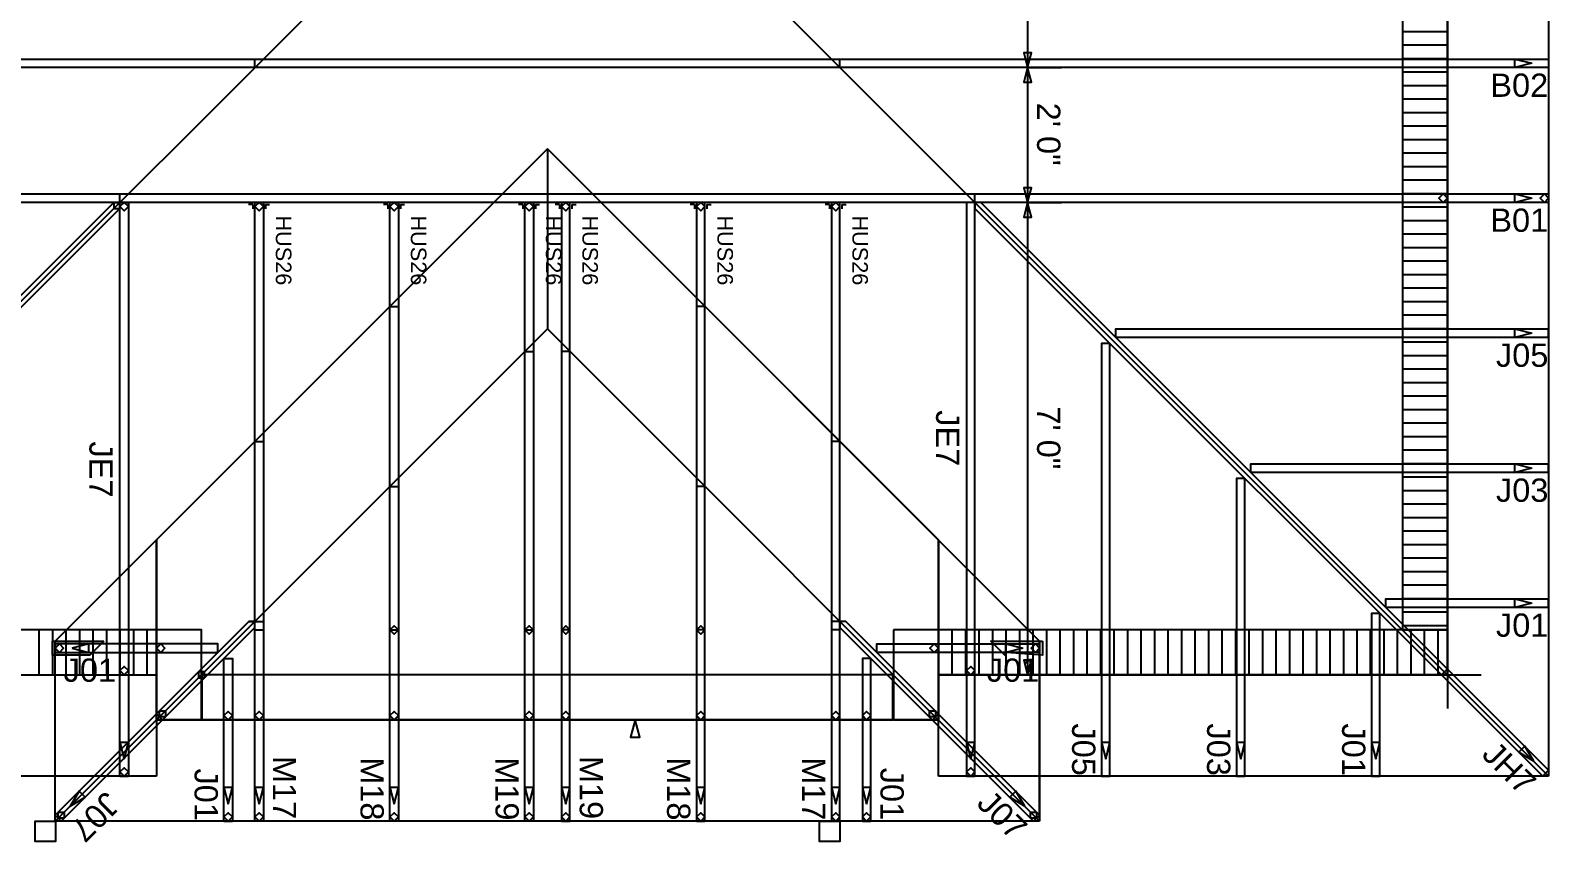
# Model space of a CAD drawing. Header units: inches. Extents: x -25328 to 8149, y -5530 to 4336.
# Drawn here: x 1674.1 to 1944.1, y 2135.3 to 2279.7 of the extents above; entities that cross this region are included whole.
import ezdxf

# ---------------------------------------------------------------- set-up
doc = ezdxf.new("R2010")
doc.units = ezdxf.units.IN
doc.header["$LTSCALE"] = 16
doc.header["$MEASUREMENT"] = 0
doc.layers.get('0').update_dxf_attribs({"linetype": 'CONTINUOUS'})
for name, color, linetype in [('1st_Floor_Labels_Connector', 7, 'CONTINUOUS'), ('1st_Floor_Labels_Engineering_Mem', 7, 'CONTINUOUS'), ('1st_Floor_Objects_CAD_Objects', 7, 'CONTINUOUS'), ('1st_Floor_Objects_Connectors', 7, 'CONTINUOUS'), ('1st_Floor_Objects_Dimensions', 7, 'CONTINUOUS'), ('1st_Floor_Objects_Interference', 7, 'CONTINUOUS'), ('1st_Floor_Objects_Planes', 7, 'CONTINUOUS'), ('1st_Floor_Objects_Roof_Framing', 40, 'CONTINUOUS'), ('1st_Floor_Objects_Roof_Truss', 40, 'CONTINUOUS'), ('1st_Floor_Objects_Roof_Truss_Pro', 7, 'CONTINUOUS'), ('1st_Floor_Objects_Walls', 7, 'CONTINUOUS'), ('2nd_Floor_Objects_Model_Origin', 7, 'CONTINUOUS')]:
    doc.layers.add(name, color=color, linetype=linetype)
doc.styles.add('ARIAL', font='arial.ttf', dxfattribs={"height": 13.333333})

msp = doc.modelspace()

# ---------------------------------------------------------------- linework, layer by layer
at = {"color": 7}
msp.add_lwpolyline([(1926.05639354, 2165.0864461), (1926.05639354, 2165.0864461)], dxfattribs=at).dxf.unprotected_set("ltscale", 0)
msp.add_lwpolyline([(1926.05639354, 2165.0864461), (1926.05639354, 2165.0864461)], dxfattribs=at).dxf.unprotected_set("ltscale", 0)
msp.add_lwpolyline([(1926.05639354, 2165.0864461), (1926.05639354, 2165.0864461)], dxfattribs=at).dxf.unprotected_set("ltscale", 0)
msp.add_lwpolyline([(1926.05639354, 2165.0864461), (1926.05639354, 2165.0864461)], dxfattribs=at).dxf.unprotected_set("ltscale", 0)
msp.add_lwpolyline([(1926.05639354, 2165.0864461), (1926.05639354, 2165.0864461)], dxfattribs=at).dxf.unprotected_set("ltscale", 0)
msp.add_lwpolyline([(1926.05639354, 2165.0864461), (1926.05639354, 2165.0864461)], dxfattribs=at).dxf.unprotected_set("ltscale", 0)
msp.add_lwpolyline([(1926.05639354, 2165.0864461), (1926.05639354, 2165.0864461)], dxfattribs=at).dxf.unprotected_set("ltscale", 0)
msp.add_lwpolyline([(1926.05639354, 2165.0864461), (1926.05639354, 2165.0864461)], dxfattribs=at).dxf.unprotected_set("ltscale", 0)
msp.add_lwpolyline([(1926.05639354, 2165.0864461), (1926.05639354, 2165.0864461)], dxfattribs=at).dxf.unprotected_set("ltscale", 0)
msp.add_lwpolyline([(1926.05639354, 2165.0864461), (1926.05639354, 2165.0864461)], dxfattribs=at).dxf.unprotected_set("ltscale", 0)
msp.add_lwpolyline([(1926.05639354, 2165.0864461), (1926.05639354, 2165.0864461)], dxfattribs=at).dxf.unprotected_set("ltscale", 0)
msp.add_lwpolyline([(1926.05639354, 2165.0864461), (1926.05639354, 2165.0864461)], dxfattribs=at).dxf.unprotected_set("ltscale", 0)
msp.add_lwpolyline([(1926.05639354, 2165.0864461), (1926.05639354, 2165.0864461)], dxfattribs=at).dxf.unprotected_set("ltscale", 0)
msp.add_lwpolyline([(1926.05639354, 2165.0864461), (1926.05639354, 2165.0864461)], dxfattribs=at).dxf.unprotected_set("ltscale", 0)
msp.add_lwpolyline([(1926.05639354, 2165.0864461), (1926.05639354, 2165.0864461)], dxfattribs=at).dxf.unprotected_set("ltscale", 0)
at = {"layer": '1st_Floor_Objects_CAD_Objects', "color": 7}
msp.add_lwpolyline([(1781.67612925, 2157.08618694), (1780.84790889, 2153.99522429), (1782.50434962, 2153.99522429), (1781.67612925, 2157.08618694)], close=True, dxfattribs=at).dxf.unprotected_set("ltscale", 0)
at = {"layer": '1st_Floor_Objects_Connectors', "color": 7}
for p, q in [((1713.69685069, 2248.72640925), (1712.94685069, 2248.72640925)), ((1713.69685069, 2248.72640925), (1713.69685069, 2247.97640925)), ((1715.91686717, 2248.72640925), (1715.91686717, 2247.97640925)), ((1715.91686717, 2248.72640925), (1716.66686717, 2248.72640925)), ((1737.69687358, 2248.72640925), (1736.94687358, 2248.72640925)), ((1737.69687358, 2248.72640925), (1737.69687358, 2247.97640353)), ((1739.91687861, 2248.72640925), (1739.91687861, 2247.97640353)), ((1739.91687861, 2248.72640925), (1740.66689006, 2248.72640925)), ((1761.69686213, 2248.72641497), (1760.94686213, 2248.72641497)), ((1761.69686213, 2248.72641497), (1761.69686213, 2247.97641497)), ((1763.91685572, 2248.72641497), (1763.91685572, 2247.97641497)), ((1763.91685572, 2248.72641497), (1764.66685572, 2248.72641497)), ((1768.19636241, 2248.72641497), (1767.44636241, 2248.72641497)), ((1768.19636241, 2248.72641497), (1768.19636241, 2247.97641497)), ((1770.416356, 2248.72641497), (1770.416356, 2247.97641497)), ((1770.416356, 2248.72641497), (1771.166356, 2248.72641497)), ((1792.19637385, 2248.72641497), (1791.44637385, 2248.72641497)), ((1792.19637385, 2248.72641497), (1792.19637385, 2247.97641497)), ((1794.41636744, 2248.72641497), (1794.41636744, 2247.97641497)), ((1794.41636744, 2248.72641497), (1795.16636744, 2248.72641497)), ((1816.19637385, 2248.72642069), (1815.44637385, 2248.72642069)), ((1816.19637385, 2248.72642069), (1816.19637385, 2247.97642069)), ((1818.41636744, 2248.72642069), (1818.41636744, 2247.97642069)), ((1818.41636744, 2248.72642069), (1819.16636744, 2248.72642069))]:
    msp.add_line(p, q, dxfattribs=at)
at = {"layer": '1st_Floor_Objects_Dimensions', "color": 7}
for p, q in [((1851.43749324, 2297.08643466), (1851.43749324, 2273.08643466)), ((1851.43749324, 2273.08643466), (1845.43753901, 2273.08643466)), ((1851.43749324, 2273.08643466), (1845.43753901, 2273.08643466)), ((1851.43749324, 2273.08643466), (1857.43749324, 2273.08643466)), ((1851.43749324, 2273.08643466), (1851.43749324, 2249.08642321)), ((1851.43749324, 2273.08643466), (1857.43749324, 2273.08643466)), ((1851.43749324, 2249.08642321), (1845.43752757, 2249.08642321)), ((1851.43749324, 2249.08642321), (1845.43752757, 2249.08642321)), ((1851.43749324, 2249.08642321), (1857.43749324, 2249.08642321)), ((1851.43749324, 2249.08642321), (1851.43749324, 2165.0864368)), ((1851.43749324, 2249.08642321), (1857.43749324, 2249.08642321)), ((1851.43749324, 2165.0864368), (1848.05639354, 2165.08643676)), ((1851.43749324, 2165.0864368), (1857.43749324, 2165.08643635))]:
    msp.add_line(p, q, dxfattribs=at)
for points in [[(1851.43749324, 2273.08643466), (1852.13198939, 2275.67833834), (1850.74299708, 2275.67833834), (1851.43749324, 2273.08643466)], [(1851.43749324, 2273.08643466), (1850.74299708, 2270.49453097), (1852.13198939, 2270.49453097), (1851.43749324, 2273.08643466)], [(1851.43749324, 2249.08642321), (1852.13198939, 2251.6783269), (1850.74299708, 2251.6783269), (1851.43749324, 2249.08642321)], [(1851.43749324, 2249.08642321), (1850.74299708, 2246.49451953), (1852.13198939, 2246.49451953), (1851.43749324, 2249.08642321)], [(1851.43749324, 2165.0864368), (1852.13198939, 2167.67833799), (1850.74299708, 2167.67833781), (1851.43749324, 2165.0864368)]]:
    msp.add_lwpolyline(points, close=True, dxfattribs=at).dxf.unprotected_set("ltscale", 0)
at = {"layer": '1st_Floor_Objects_Interference', "color": 7}
for points in [[(1687.22829142, 2171.08617645), (1684.72823802, 2168.5861774), (1678.05541697, 2168.5861774), (1678.05541697, 2171.08617716)], [(1854.05785838, 2171.08618539), (1854.05785838, 2168.58618563), (1847.73188487, 2169.08618765), (1847.38499728, 2168.58618849), (1844.88500682, 2171.08618825)]]:
    msp.add_lwpolyline(points, close=True, dxfattribs=at).dxf.unprotected_set("ltscale", 0)
at = {"layer": '1st_Floor_Objects_Planes', "color": 70}
for p, q in [((1944.05634776, 2603.0864461), (1944.05639497, 2147.08646613)), ((1944.05634776, 2603.0864461), (1944.05639211, 2147.08647757)), ((1766.05656901, 2325.08629351), (1588.05690471, 2147.08622437)), ((1588.05701915, 2147.08640748), (1766.05654612, 2325.08623629)), ((1766.05654612, 2325.08623629), (1944.05641642, 2147.0864461)), ((1944.05639211, 2147.08647757), (1766.05658046, 2325.08625918)), ((1678.55538646, 2171.0863828), (1766.05663768, 2258.58768588)), ((1766.05663768, 2258.58767443), (1696.55538646, 2189.08642178)), ((1766.05663768, 2258.58766871), (1766.05662623, 2226.58743601)), ((1766.05663768, 2258.58768588), (1766.05663768, 2226.58743601)), ((1835.55787173, 2189.08648329), (1766.05663768, 2258.58767443)), ((1853.55786029, 2171.08649831), (1766.05663768, 2258.58766871)), ((1678.55538646, 2139.08617621), (1766.05661479, 2226.58744746)), ((1766.05663768, 2226.58743601), (1678.55538646, 2139.08615904)), ((1766.05661479, 2226.58744746), (1853.55789462, 2139.08619338)), ((1766.05662623, 2226.58743601), (1853.55784312, 2139.08623915)), ((1696.55538646, 2189.08642178), (1696.55538646, 2147.08641892)), ((1835.55785456, 2147.08643466), (1835.55787173, 2189.08648329)), ((1678.55538646, 2139.08615904), (1678.55538646, 2171.0863828)), ((1678.55540934, 2139.08619052), (1678.55540934, 2171.08633845)), ((1853.55784312, 2139.08623915), (1853.55786029, 2171.08649831)), ((1853.55786601, 2171.08648615), (1853.55785456, 2139.08623629)), ((1696.55538646, 2147.08641892), (1588.05701915, 2147.08640748)), ((1944.05641642, 2147.0864461), (1835.55785456, 2147.08643466)), ((1944.05641356, 2147.08644753), (1835.55786029, 2147.08643609)), ((1853.55789462, 2139.08619338), (1678.55538646, 2139.08617621)), ((1853.55789462, 2139.08619624), (1678.55540934, 2139.08617907))]:
    msp.add_line(p, q, dxfattribs=at)
at = {"layer": '1st_Floor_Objects_Planes', "color": 7}
for p, q in [((1926.05634848, 2585.0864461), (1926.05639354, 2165.08646899)), ((1696.55540934, 2157.08619481), (1696.55540934, 2189.08632308)), ((1835.55787173, 2189.08648043), (1835.55786029, 2157.08623129)), ((1926.05641642, 2165.0864461), (1835.55786601, 2165.08643639)), ((1835.5578889, 2157.08619266), (1696.55538646, 2157.08617836))]:
    msp.add_line(p, q, dxfattribs=at)
at = {"layer": '1st_Floor_Objects_Roof_Framing', "color": 40}
for points in [[(1941.05638209, 2273.8364461), (1938.05638281, 2273.0864461), (1938.05638209, 2274.5864461)], [(1690.05683604, 2249.08640605), (1688.99617472, 2249.0863946), (1688.99615184, 2248.02572184), (1690.05681315, 2248.02573329)], [(1690.80685893, 2249.08640605), (1690.05685893, 2248.33640605), (1690.80685893, 2247.58640605), (1691.55685893, 2248.33640605)], [(1714.80685893, 2249.08641177), (1714.05685893, 2248.33641177), (1714.80685893, 2247.58641177), (1715.55685893, 2248.33641177)], [(1738.80687037, 2249.08641177), (1738.05685893, 2248.33640605), (1738.80687037, 2247.58640032), (1739.55688182, 2248.33640605)], [(1762.80685893, 2249.08641749), (1762.05685893, 2248.33641749), (1762.80685893, 2247.58641749), (1763.55685893, 2248.33641749)], [(1769.3063592, 2249.08641749), (1768.5563592, 2248.33641749), (1769.3063592, 2247.58641749), (1770.0563592, 2248.33641749)], [(1793.30637065, 2249.08641749), (1792.55637065, 2248.33641749), (1793.30637065, 2247.58641749), (1794.05637065, 2248.33641749)], [(1817.30637065, 2249.08642321), (1816.55637065, 2248.33642321), (1817.30637065, 2247.58642321), (1818.05637065, 2248.33642321)], [(1926.05638444, 2249.83643466), (1925.30638147, 2250.58643466), (1924.55637869, 2249.83643466), (1925.30638164, 2249.08643466)], [(1941.05638495, 2249.83643466), (1938.05638567, 2249.08643466), (1938.05638567, 2250.58643466)], [(1944.05638495, 2249.83643466), (1943.30638209, 2250.58643466), (1942.55637923, 2249.83643466), (1943.30638209, 2249.08643466)], [(1941.05638781, 2225.8364461), (1938.05638781, 2225.0864461), (1938.05638781, 2226.5864461)], [(1941.05638924, 2201.83644896), (1938.05638996, 2201.08644896), (1938.05638924, 2202.58644896)], [(1941.05639211, 2177.83644753), (1938.05639211, 2177.08644753), (1938.05639211, 2178.58644753)], [(1738.05685893, 2173.08642631), (1738.80687037, 2173.83643203), (1739.55688182, 2173.08642631), (1738.80687037, 2172.33642059)], [(1762.05685893, 2173.08642846), (1762.80685893, 2173.83642846), (1763.55685893, 2173.08642846), (1762.80685893, 2172.33642846)], [(1768.55639354, 2173.08642917), (1769.30639354, 2173.83642989), (1770.05639354, 2173.08642989), (1769.30639354, 2172.33642989)], [(1792.55640498, 2173.08643132), (1793.30640498, 2173.83643203), (1794.05640498, 2173.08643203), (1793.30640498, 2172.33643203)], [(1678.55540934, 2169.83617764), (1679.30540934, 2170.58617764), (1680.05540934, 2169.83617764), (1679.30540934, 2169.08617764)], [(1681.55540934, 2169.83617764), (1684.55540934, 2169.08617764), (1684.55540934, 2170.58617764)], [(1696.55540934, 2169.83617764), (1697.30540934, 2170.58617764), (1698.05540934, 2169.83617764), (1697.30540934, 2169.08617764)], [(1835.55786601, 2169.83619266), (1834.80786601, 2170.58619266), (1834.05786601, 2169.83619302), (1834.80786601, 2169.08619266)], [(1850.55786029, 2169.8361873), (1847.55786029, 2169.08618837), (1847.55786029, 2170.58618837)], [(1853.55786029, 2169.83618622), (1852.80786029, 2170.58618658), (1852.05786029, 2169.83618694), (1852.80786029, 2169.08618658)], [(1690.80685893, 2165.08642078), (1690.05685893, 2165.8364208), (1690.80685893, 2166.5864208), (1691.55685893, 2165.8364208)], [(1704.05627909, 2165.64780165), (1704.05627909, 2164.58714038), (1705.1169633, 2164.58714042), (1705.11694041, 2165.64780169)], [(1841.30639354, 2165.08643692), (1840.55639354, 2165.83643676), (1841.30639354, 2166.58643689), (1842.05639354, 2165.83643707)], [(1697.08570567, 2157.61660128), (1697.08572856, 2158.67724043), (1698.14636699, 2158.67723971), (1698.14636699, 2157.61657911)], [(1709.30540934, 2157.08617979), (1708.55540934, 2157.83617979), (1709.30540934, 2158.58617979), (1710.05540934, 2157.83617979)], [(1714.80685893, 2157.08617979), (1714.05685893, 2157.83617979), (1714.80685893, 2158.58617979), (1715.55685893, 2157.83617979)], [(1738.80687037, 2157.08618265), (1738.05685893, 2157.83618837), (1738.80687037, 2158.58619409), (1739.55688182, 2157.83618837)], [(1762.80685893, 2157.08618479), (1762.05685893, 2157.83618479), (1762.80685893, 2158.58618479), (1763.55685893, 2157.83618479)], [(1769.30639354, 2157.08618622), (1768.55639354, 2157.83618551), (1769.30639354, 2158.58618622), (1770.05639354, 2157.83618622)], [(1793.30640498, 2157.08618837), (1792.55640498, 2157.83618765), (1793.30640498, 2158.58618837), (1794.05640498, 2157.83618837)], [(1817.30640498, 2157.08619052), (1816.55640498, 2157.8361898), (1817.30640498, 2158.58619052), (1818.05640498, 2157.83619052)], [(1822.80785456, 2157.08619123), (1822.05785456, 2157.83619123), (1822.80785456, 2158.58619123), (1823.55785456, 2157.83619123)], [(1835.02752391, 2157.61656051), (1833.96686259, 2157.61656409), (1833.96685687, 2158.67722469), (1835.02752391, 2158.6772254)], [(1690.80685893, 2150.08642321), (1691.55685893, 2153.08642321), (1690.05685893, 2153.08642321)], [(1841.30639926, 2150.08643752), (1842.05639354, 2153.08643752), (1840.55639354, 2153.08643752)], [(1865.30639354, 2150.08644038), (1866.05639354, 2153.08644038), (1864.55639354, 2153.08644038)], [(1889.3063964, 2150.08644181), (1890.05639354, 2153.08644181), (1888.55639354, 2153.08644181)], [(1913.3063964, 2150.08644467), (1914.05639497, 2153.08644467), (1912.55639497, 2153.08644467)], [(1941.4047474, 2149.73811513), (1939.81375829, 2152.38976555), (1938.7530984, 2151.32910424)], [(1690.80685893, 2147.08642321), (1690.05685893, 2147.83642321), (1690.80685893, 2148.58642321), (1691.55685893, 2147.83642321)], [(1841.30639926, 2147.08643752), (1840.55639926, 2147.83643752), (1841.30639926, 2148.58643752), (1842.05639926, 2147.83643752)], [(1681.2070283, 2141.73790961), (1683.85867015, 2143.32889586), (1682.79800883, 2144.38955718)], [(1709.30540934, 2142.08618193), (1710.05540934, 2145.08618193), (1708.55540934, 2145.08618193)], [(1714.80685893, 2142.08617907), (1715.55685893, 2145.08617907), (1714.05685893, 2145.08617907)], [(1738.80687037, 2142.08618479), (1739.55687037, 2145.08618479), (1738.05687037, 2145.08618479)], [(1762.80685893, 2142.08618193), (1763.55685893, 2145.08618193), (1762.05685893, 2145.08618193)], [(1769.30640498, 2142.08618479), (1770.05640498, 2145.08618622), (1768.55640498, 2145.08618479)], [(1793.30641642, 2142.08618479), (1794.05641642, 2145.08618622), (1792.55641642, 2145.08618479)], [(1817.30641642, 2142.08618765), (1818.05641642, 2145.08618909), (1816.55641642, 2145.08618765)], [(1822.80785456, 2142.08619052), (1823.55785456, 2145.08619052), (1822.05785456, 2145.08619052)], [(1850.90618983, 2141.73791247), (1849.31519786, 2144.38956004), (1848.25453654, 2143.32889872)], [(1679.08570567, 2139.61660128), (1679.08570567, 2140.67725402), (1680.1463441, 2140.67725115), (1680.14636699, 2139.6165927)], [(1709.30540934, 2139.08618193), (1708.55540934, 2139.83618193), (1709.30540934, 2140.58618193), (1710.05540934, 2139.83618193)], [(1714.80685893, 2139.08617907), (1714.05685893, 2139.83617907), (1714.80685893, 2140.58617907), (1715.55685893, 2139.83617907)], [(1738.80687037, 2139.08618479), (1738.05685893, 2139.83619052), (1738.80687037, 2140.58619624), (1739.55688182, 2139.83619052)], [(1762.80685893, 2139.08618193), (1762.05685893, 2139.83618193), (1762.80685893, 2140.58618193), (1763.55685893, 2139.83618193)], [(1769.30640498, 2139.08618479), (1768.55640498, 2139.83618479), (1769.30640498, 2140.58618479), (1770.05640498, 2139.83618479)], [(1793.30641642, 2139.08618479), (1792.55641642, 2139.83618479), (1793.30641642, 2140.58618479), (1794.05641642, 2139.83618479)], [(1817.30641642, 2139.08618765), (1816.55641642, 2139.83618765), (1817.30641642, 2140.58618765), (1818.05641642, 2139.83618765)], [(1822.80785456, 2139.08619052), (1822.05785456, 2139.83619052), (1822.80785456, 2140.58619052), (1823.55785456, 2139.83619052)], [(1853.02750674, 2139.61658984), (1851.96684542, 2139.61659556), (1851.96684542, 2140.67725688), (1853.02750674, 2140.67725688)], [(1678.61789409, 2139.08617907), (1678.61789409, 2135.48617964), (1675.01790324, 2135.48617964), (1675.01790324, 2139.08617907)], [(1818.05639354, 2139.08619052), (1818.05639354, 2135.48619109), (1814.45639125, 2135.48619109), (1814.45639125, 2139.08619052)]]:
    msp.add_lwpolyline(points, close=True, dxfattribs=at).dxf.unprotected_set("ltscale", 0)
at = {"layer": '1st_Floor_Objects_Roof_Truss', "color": 40}
for p, q in [((1714.05683604, 2273.08642321), (1714.05683604, 2274.58641177)), ((1714.05683604, 2273.08642321), (1714.05683604, 2274.58641177)), ((1818.05643931, 2273.08643466), (1818.05643931, 2274.58642321)), ((1818.05643931, 2273.08643466), (1818.05643931, 2274.58642321)), ((1926.05638195, 2273.0864461), (1926.05638176, 2274.58643466)), ((1688.99619761, 2249.08641177), (1690.05685893, 2249.08640605)), ((1688.99619761, 2249.08641177), (1690.05685893, 2249.08640605)), ((1690.05685893, 2248.02574473), (1690.05685893, 2249.08640605)), ((1690.05685893, 2248.02574473), (1690.05685893, 2249.08640605)), ((1690.05685893, 2249.08640605), (1691.55685893, 2249.08640605)), ((1690.05685893, 2249.08640605), (1691.55685893, 2249.08640605)), ((1690.05688182, 2249.08640605), (1690.05688182, 2250.58640605)), ((1690.05688182, 2249.08640605), (1690.05688182, 2250.58640605)), ((1762.05685893, 2249.08641749), (1763.55685893, 2249.08641749)), ((1770.0563592, 2249.08641749), (1768.5563592, 2249.08641749)), ((1842.05637637, 2249.08642321), (1840.55637637, 2249.08642321)), ((1842.05637637, 2249.08642321), (1840.55637637, 2249.08642321)), ((1843.11703769, 2249.08642893), (1842.05637637, 2249.08642321)), ((1843.11703769, 2249.08642893), (1842.05637637, 2249.08642321)), ((1842.05637637, 2248.02577334), (1842.05637637, 2249.08642321)), ((1842.05637637, 2248.02577334), (1842.05637637, 2249.08642321)), ((1842.05644503, 2249.08642321), (1842.05644503, 2250.58642321)), ((1842.05644503, 2249.08642321), (1842.05644503, 2250.58642321)), ((1926.05638452, 2249.08643466), (1926.05638436, 2250.58643466)), ((1738.05687037, 2230.58788424), (1739.55688182, 2230.58788424)), ((1738.05687037, 2230.58788424), (1739.55688182, 2230.58788424)), ((1794.05638209, 2230.58795291), (1792.55638209, 2230.58795291)), ((1794.05638209, 2230.58795291), (1792.55638209, 2230.58795291)), ((1762.05685893, 2222.58765154), (1763.55685893, 2222.58765154)), ((1762.05685893, 2222.58765154), (1763.55685893, 2222.58765154)), ((1770.05637065, 2222.58768015), (1768.55637065, 2222.58768015)), ((1770.05637065, 2222.58768015), (1768.55637065, 2222.58768015)), ((1714.05685893, 2206.58786994), (1715.55685893, 2206.58786994)), ((1714.05685893, 2206.58786994), (1715.55685893, 2206.58786994)), ((1818.05638209, 2206.58795291), (1816.55638209, 2206.58795291)), ((1818.05638209, 2206.58795291), (1816.55638209, 2206.58795291)), ((1738.05687037, 2198.58766299), (1739.55688182, 2198.58766299)), ((1738.05687037, 2198.58766299), (1739.55688182, 2198.58766299)), ((1794.05639354, 2198.58767157), (1792.55639354, 2198.58767157)), ((1794.05639354, 2198.58767157), (1792.55639354, 2198.58767157)), ((1712.99619761, 2174.58773165), (1714.05685893, 2174.58771735)), ((1712.99619761, 2174.58773165), (1714.05685893, 2174.58771735)), ((1714.05685893, 2173.52705317), (1714.05685893, 2174.58771735)), ((1714.05685893, 2173.52705317), (1714.05685893, 2174.58771735)), ((1714.05685893, 2174.58764511), (1715.55685893, 2174.58764511)), ((1714.05685893, 2174.58764511), (1715.55685893, 2174.58764511)), ((1714.05685893, 2173.08642274), (1715.55685893, 2173.08642274)), ((1714.05685893, 2173.08642274), (1715.55685893, 2173.08642274)), ((1714.05685893, 2173.08642274), (1715.55685893, 2173.08642274)), ((1714.05685893, 2173.08642274), (1715.55685893, 2173.08642274)), ((1738.05687037, 2173.08642631), (1739.55688182, 2173.08642631)), ((1738.05687037, 2173.08642631), (1739.55688182, 2173.08642631)), ((1738.05687037, 2173.08642631), (1739.55688182, 2173.08642631)), ((1738.05687037, 2173.08642631), (1739.55688182, 2173.08642631)), ((1762.05685893, 2173.08642846), (1763.55685893, 2173.08642846)), ((1762.05685893, 2173.08642846), (1763.55685893, 2173.08642846)), ((1762.05685893, 2173.08642846), (1763.55685893, 2173.08642846)), ((1770.05639354, 2173.08642989), (1768.55639354, 2173.08642917)), ((1770.05639354, 2173.08642989), (1768.55639354, 2173.08642917)), ((1770.05639354, 2173.08642989), (1768.55639354, 2173.08642917)), ((1794.05640498, 2173.08643203), (1792.55640498, 2173.08643132)), ((1794.05640498, 2173.08643203), (1792.55640498, 2173.08643132)), ((1794.05640498, 2173.08643203), (1792.55640498, 2173.08643132)), ((1794.05640498, 2173.08643203), (1792.55640498, 2173.08643132)), ((1818.05640498, 2174.587668), (1816.55640498, 2174.58766728)), ((1818.05640498, 2174.587668), (1816.55640498, 2174.58766728)), ((1818.05640498, 2173.08643489), (1816.55640498, 2173.08643418)), ((1818.05640498, 2173.08643489), (1816.55640498, 2173.08643418)), ((1818.05640498, 2173.08643489), (1816.55640498, 2173.08643418)), ((1818.05640498, 2173.08643489), (1816.55640498, 2173.08643418)), ((1819.1170663, 2174.58768159), (1818.05639354, 2174.58766943)), ((1819.1170663, 2174.58768159), (1818.05639354, 2174.58766943)), ((1818.05640498, 2173.52701955), (1818.05639354, 2174.58766943)), ((1818.05640498, 2173.52701955), (1818.05639354, 2174.58766943)), ((1690.05685893, 2165.08642078), (1691.55685893, 2165.08642078)), ((1842.05639354, 2165.08643709), (1840.55639354, 2165.08643675)), ((1926.0563934, 2166.14711877), (1924.99573392, 2165.08645857)), ((1697.61607066, 2157.08628207), (1696.55540934, 2158.14694338)), ((1835.55786029, 2158.14689403), (1834.49720469, 2157.08623272)), ((1690.05685893, 2147.08642321), (1691.55685893, 2147.08642321)), ((1842.05639926, 2147.08643752), (1840.55639926, 2147.08643752)), ((1944.05639211, 2148.1471303), (1942.99573222, 2147.08647042)), ((1679.61607066, 2139.0863164), (1678.55543223, 2140.14696627)), ((1853.55784884, 2140.14691764), (1852.49719325, 2139.08625632))]:
    msp.add_line(p, q, dxfattribs=at)
for points in [[(1944.05638209, 2273.0864461), (1588.05683604, 2273.08640032), (1588.05683604, 2273.83640032), (1588.05683604, 2274.58640032), (1944.05638209, 2274.5864461), (1944.05638209, 2273.8364461)], [(1944.05638495, 2249.08643466), (1588.05683604, 2249.0863946), (1588.05683604, 2249.8363946), (1588.05683604, 2250.5863946), (1944.05638495, 2250.58643466), (1944.05638495, 2249.83643466)], [(1589.11770335, 2147.08641463), (1690.05685893, 2248.02575617), (1690.05685893, 2249.08640605), (1688.99619761, 2249.08641177), (1588.05701915, 2148.14707451), (1588.58736125, 2147.61672955)], [(1690.05685893, 2147.08642321), (1690.05685893, 2249.08640605), (1690.80685893, 2249.08640605), (1691.55685893, 2249.08640605), (1691.55685893, 2147.08642321), (1690.80685893, 2147.08642321)], [(1714.05685893, 2139.08617907), (1714.05685893, 2249.08641177), (1714.80685893, 2249.08641177), (1715.55685893, 2249.08641177), (1715.55685893, 2139.08617907), (1714.80685893, 2139.08617907)], [(1738.05687037, 2139.08618479), (1738.05687037, 2249.08641177), (1738.80687037, 2249.08641177), (1739.55687037, 2249.08641177), (1739.55687037, 2139.08618479), (1738.80687037, 2139.08618479)], [(1762.05685893, 2139.08618193), (1762.05685893, 2249.08641749), (1762.80685893, 2249.08641749), (1763.55685893, 2249.08641749), (1763.55685893, 2139.08618193), (1762.80685893, 2139.08618193)], [(1770.05640498, 2139.08618479), (1770.0563592, 2249.08641749), (1769.3063592, 2249.08641749), (1768.5563592, 2249.08641749), (1768.55640498, 2139.08618479), (1769.30640498, 2139.08618479)], [(1794.05641642, 2139.08618479), (1794.05637065, 2249.08641749), (1793.30637065, 2249.08641749), (1792.55637065, 2249.08641749), (1792.55641642, 2139.08618479), (1793.30641642, 2139.08618479)], [(1818.05641642, 2139.08618765), (1818.05637065, 2249.08642321), (1817.30637065, 2249.08642321), (1816.55637065, 2249.08642321), (1816.55641642, 2139.08618765), (1817.30641642, 2139.08618765)], [(1842.05639926, 2147.08643752), (1842.05637637, 2249.08642321), (1841.30637637, 2249.08642321), (1840.55637637, 2249.08642321), (1840.55639926, 2147.08643752), (1841.30639926, 2147.08643752)], [(1944.0563964, 2148.14712601), (1843.11703769, 2249.08642893), (1842.05637637, 2249.08642321), (1842.05637065, 2248.02577334), (1942.99573651, 2147.08646613), (1943.52606574, 2147.61679965)], [(1679.61602488, 2139.08627062), (1714.05685893, 2173.52705675), (1714.05685893, 2174.58771735), (1712.99619761, 2174.58773165), (1678.55538646, 2140.14693194), (1679.08572856, 2139.61659842)], [(1853.55784884, 2140.14692336), (1819.11705485, 2174.5876916), (1818.05639354, 2174.58768659), (1818.05639354, 2173.52703028), (1852.49718753, 2139.08626204), (1853.02751818, 2139.6165927)]]:
    msp.add_lwpolyline(points, close=True, dxfattribs=at).dxf.unprotected_set("ltscale", 0)
at = {"layer": '1st_Floor_Objects_Roof_Truss_Pro', "color": 7}
for p, q in [((1867.11703196, 2225.08644038), (1867.11703196, 2226.58644038)), ((1867.11703196, 2225.08644038), (1867.11703196, 2226.58644038)), ((1926.0563871, 2225.0864461), (1926.05638699, 2226.5864461)), ((1944.05638781, 2225.0864461), (1944.05638781, 2226.5864461)), ((1866.05638781, 2224.02576762), (1864.55638781, 2224.02576762)), ((1866.05638781, 2224.02576762), (1864.55638781, 2224.02576762)), ((1891.11704913, 2201.08644324), (1891.11704913, 2202.58644324)), ((1891.11704913, 2201.08644324), (1891.11704913, 2202.58644324)), ((1926.05638967, 2201.0864461), (1926.05638951, 2202.5864461)), ((1944.05638924, 2201.08644896), (1944.05638924, 2202.58644896)), ((1890.05639354, 2200.02577906), (1888.55639354, 2200.02577906)), ((1890.05639354, 2200.02577906), (1888.55639354, 2200.02577906)), ((1915.11705986, 2177.08644539), (1915.11705986, 2178.58644324)), ((1915.11705986, 2177.08644539), (1915.11705986, 2178.58644324)), ((1926.05639225, 2177.0864461), (1926.0563921, 2178.58644467)), ((1944.05639211, 2177.08644753), (1944.05639211, 2178.5864461)), ((1914.05639211, 2176.02579337), (1912.55639211, 2176.02579265)), ((1914.05639211, 2176.02579337), (1912.55639211, 2176.02579265)), ((1678.55540934, 2169.08617764), (1678.55540934, 2170.58617728)), ((1696.55540934, 2169.08617764), (1696.55540934, 2170.58617728)), ((1707.49463359, 2169.08617764), (1707.49463359, 2170.58617728)), ((1707.49463359, 2169.08617764), (1707.49463359, 2170.58617728)), ((1824.61855021, 2169.08619624), (1824.61855021, 2170.58619624)), ((1824.61855021, 2169.08619624), (1824.61855021, 2170.58619624)), ((1835.55786601, 2169.08619266), (1835.55786601, 2170.58619266)), ((1853.55786029, 2169.08618622), (1853.55786029, 2170.58618622)), ((1708.55540934, 2168.0256102), (1710.05540934, 2168.0256102)), ((1708.55540934, 2168.0256102), (1710.05540934, 2168.0256102)), ((1823.55785456, 2168.02557086), (1822.05785456, 2168.02557086)), ((1823.55785456, 2168.02557086), (1822.05785456, 2168.02557086)), ((1866.05639354, 2165.08643966), (1864.55639354, 2165.08643955)), ((1890.0563964, 2165.08644224), (1888.5563964, 2165.08644216)), ((1914.05639354, 2165.08644481), (1912.55639354, 2165.08644459)), ((1708.55540934, 2157.08617979), (1710.05540934, 2157.08617979)), ((1823.55785456, 2157.08619123), (1822.05785456, 2157.08619123)), ((1866.05639354, 2147.08644038), (1864.55639354, 2147.08644038)), ((1890.0563964, 2147.08644181), (1888.5563964, 2147.08644181)), ((1914.05639568, 2147.08644467), (1912.5563964, 2147.08644467)), ((1708.55540934, 2139.08618193), (1710.05540934, 2139.08618193)), ((1823.55785456, 2139.08619052), (1822.05785456, 2139.08619052))]:
    msp.add_line(p, q, dxfattribs=at)
for points in [[(1944.05638781, 2225.0864461), (1867.11703196, 2225.08644038), (1867.11703196, 2225.83644038), (1867.11703196, 2226.58644038), (1944.05638781, 2226.5864461), (1944.05638781, 2225.8364461)], [(1866.05639354, 2147.08644038), (1866.05638781, 2224.02576762), (1865.30638781, 2224.02576762), (1864.55638781, 2224.02576762), (1864.55639354, 2147.08644038), (1865.30639354, 2147.08644038)], [(1944.05638924, 2201.08644896), (1891.11704913, 2201.08644324), (1891.11704913, 2201.83644324), (1891.11704913, 2202.58644324), (1944.05638924, 2202.58644896), (1944.05638924, 2201.83644896)], [(1890.0563964, 2147.08644181), (1890.05639354, 2200.02577906), (1889.30639354, 2200.02577906), (1888.55639354, 2200.02577906), (1888.5563964, 2147.08644181), (1889.3063964, 2147.08644181)], [(1944.05639211, 2177.08644753), (1915.11705986, 2177.08644539), (1915.11705986, 2177.83644467), (1915.11705986, 2178.58644467), (1944.05639211, 2178.58644753), (1944.05639211, 2177.83644753)], [(1914.05639568, 2147.08644467), (1914.05639211, 2176.02579337), (1913.30639211, 2176.02579337), (1912.55639211, 2176.02579337), (1912.5563964, 2147.08644467), (1913.3063964, 2147.08644467)], [(1678.55540934, 2169.08617764), (1707.49463359, 2169.08617764), (1707.49463359, 2169.83617764), (1707.49463359, 2170.58617764), (1678.55540934, 2170.58617764), (1678.55540934, 2169.83617764)], [(1853.55786029, 2169.08618622), (1824.61855021, 2169.08619624), (1824.61855021, 2169.83619624), (1824.61855021, 2170.58619624), (1853.55786029, 2170.58618622), (1853.55786029, 2169.83618622)], [(1708.55540934, 2139.08618193), (1708.55540934, 2168.0256102), (1709.30540934, 2168.0256102), (1710.05540934, 2168.0256102), (1710.05540934, 2139.08618193), (1709.30540934, 2139.08618193)], [(1823.55785456, 2139.08619052), (1823.55785456, 2168.02557086), (1822.80785456, 2168.02557086), (1822.05785456, 2168.02557086), (1822.05785456, 2139.08619052), (1822.80785456, 2139.08619052)]]:
    msp.add_lwpolyline(points, close=True, dxfattribs=at).dxf.unprotected_set("ltscale", 0)
at = {"layer": '1st_Floor_Objects_Walls', "color": 7}
for p, q in [((1918.05638114, 2279.48544436), (1926.05638138, 2279.48544436)), ((1918.05638114, 2277.08544665), (1926.05638209, 2277.08544665)), ((1918.05638185, 2274.68544894), (1926.05638209, 2274.68544894)), ((1918.05638185, 2272.28545123), (1926.05638209, 2272.28545123)), ((1918.05638185, 2269.88545352), (1926.05638281, 2269.88545352)), ((1918.05638257, 2267.4854558), (1926.05638281, 2267.4854558)), ((1918.05638257, 2265.08545809), (1926.05638281, 2265.08545809)), ((1918.05638328, 2262.68546038), (1926.05638281, 2262.68546038)), ((1918.05638328, 2260.28546267), (1926.05638281, 2260.28546267)), ((1918.05638328, 2257.88546496), (1926.05638424, 2257.88546496)), ((1918.056384, 2255.48546725), (1926.05638424, 2255.48546725)), ((1918.056384, 2253.08546954), (1926.05638424, 2253.08546954)), ((1918.056384, 2250.68547183), (1926.05638495, 2250.68547183)), ((1918.05638471, 2248.28547412), (1926.05638495, 2248.28547412)), ((1918.05638471, 2245.8854764), (1926.05638567, 2245.8854764)), ((1918.05638471, 2243.48547869), (1926.05638567, 2243.48547869)), ((1918.05638543, 2241.08548098), (1926.05638567, 2241.08548098)), ((1918.05638543, 2238.68548327), (1926.05638567, 2238.68548327)), ((1918.05638543, 2236.28548556), (1926.05638567, 2236.28548556)), ((1918.05638614, 2233.88548785), (1926.05638567, 2233.88548785)), ((1918.05638614, 2231.48549014), (1926.05638638, 2231.48549014)), ((1918.05638686, 2229.08549243), (1926.05638638, 2229.08549243)), ((1918.05638686, 2226.68549471), (1926.0563871, 2226.68549471)), ((1918.05638686, 2224.285497), (1926.0563871, 2224.285497)), ((1918.05638758, 2221.88549929), (1926.0563871, 2221.88549929)), ((1918.05638758, 2219.48550158), (1926.05638853, 2219.48550158)), ((1918.05638829, 2217.08550387), (1926.05638853, 2217.08550387)), ((1918.05638829, 2214.68550616), (1926.05638853, 2214.68550616)), ((1918.05638829, 2212.28550559), (1926.05638853, 2212.28550559)), ((1918.05638829, 2209.88550501), (1926.05638853, 2209.88550501)), ((1918.05638901, 2207.48550444), (1926.05638924, 2207.48550444)), ((1918.05638901, 2205.08550387), (1926.05638924, 2205.08550387)), ((1918.05638972, 2202.6855033), (1926.05638924, 2202.6855033)), ((1918.05638972, 2200.28550273), (1926.05638996, 2200.28550273)), ((1918.05638972, 2197.88550215), (1926.05638996, 2197.88550215)), ((1918.05639044, 2195.48550158), (1926.05638996, 2195.48550158)), ((1918.05639044, 2193.08550101), (1926.05639067, 2193.08550101)), ((1918.05639044, 2190.68550044), (1926.05639067, 2190.68550044)), ((1918.05639115, 2188.28549843), (1926.05639139, 2188.2855013)), ((1918.05639115, 2185.88549786), (1926.05639139, 2185.88550072)), ((1918.05639115, 2183.48549729), (1926.05639139, 2183.48550015)), ((1918.05639187, 2181.08549672), (1926.05639211, 2181.08549958)), ((1918.05639187, 2178.68549615), (1926.05639211, 2178.68549901)), ((1918.05639258, 2176.28549772), (1926.05639211, 2176.28549915)), ((1675.65712443, 2173.08641987), (1675.65712443, 2165.08641964)), ((1678.05713359, 2173.08641987), (1678.05713359, 2165.08641964)), ((1680.45714274, 2173.08641987), (1680.45714274, 2165.08642035)), ((1682.8571519, 2173.08642059), (1682.8571519, 2165.08642035)), ((1685.25716105, 2173.08642059), (1685.25716105, 2165.08642035)), ((1687.65717021, 2173.0864213), (1687.65717021, 2165.08642107)), ((1690.05717936, 2173.0864213), (1690.05717936, 2165.08642107)), ((1692.45718852, 2173.0864213), (1692.45718852, 2165.08642107)), ((1694.85719767, 2173.08642202), (1694.85719767, 2165.0864225)), ((1835.55786601, 2173.08643633), (1835.55786601, 2165.08643609)), ((1837.95786372, 2173.08643633), (1837.95786372, 2165.08643609)), ((1840.35786143, 2173.08643704), (1840.35786143, 2165.0864368)), ((1842.75785914, 2173.08643704), (1842.75785914, 2165.0864368)), ((1845.15785685, 2173.08643704), (1845.15785685, 2165.0864368)), ((1847.55785456, 2173.08643776), (1847.55785456, 2165.08643752)), ((1849.95785228, 2173.08643776), (1849.95785228, 2165.08643752)), ((1852.35784999, 2173.08643847), (1852.35784999, 2165.08643752)), ((1854.7578477, 2173.08643847), (1854.7578477, 2165.08643823)), ((1857.15784541, 2173.08643847), (1857.15784541, 2165.08643823)), ((1859.55784312, 2173.08643919), (1859.55784312, 2165.08643823)), ((1861.95784083, 2173.08643919), (1861.95784083, 2165.08643895)), ((1864.35783854, 2173.08643919), (1864.35783854, 2165.08643895)), ((1866.75783625, 2173.0864399), (1866.75783625, 2165.08643895)), ((1869.15783397, 2173.0864399), (1869.15783397, 2165.08643966)), ((1871.55783168, 2173.0864399), (1871.55783168, 2165.08643966)), ((1873.95782939, 2173.08644062), (1873.95782939, 2165.08643966)), ((1876.3578271, 2173.08644062), (1876.3578271, 2165.08644109)), ((1878.75782767, 2173.08644133), (1878.75782767, 2165.08644109)), ((1881.15782824, 2173.08644133), (1881.15782824, 2165.08644109)), ((1883.55782882, 2173.08644133), (1883.55782882, 2165.08644109)), ((1885.95782939, 2173.08644205), (1885.95782939, 2165.08644109)), ((1888.35782996, 2173.08644205), (1888.35782996, 2165.08644109)), ((1890.75783053, 2173.08644276), (1890.75783053, 2165.08644181)), ((1893.1578311, 2173.08644276), (1893.1578311, 2165.08644181)), ((1895.55783168, 2173.08644276), (1895.55783168, 2165.08644181)), ((1897.95783225, 2173.08644348), (1897.95783225, 2165.08644324)), ((1900.35783282, 2173.08644348), (1900.35783282, 2165.08644324)), ((1902.75783196, 2173.08644348), (1902.75783482, 2165.08644395)), ((1905.15783253, 2173.08644419), (1905.1578354, 2165.08644395)), ((1907.55783311, 2173.08644419), (1907.55783597, 2165.08644395)), ((1909.95783368, 2173.08644419), (1909.95783654, 2165.08644395)), ((1912.35783425, 2173.08644491), (1912.35783711, 2165.08644395)), ((1914.75783554, 2173.08644491), (1914.75783697, 2165.08644395)), ((1917.1578354, 2173.08644562), (1917.15783683, 2165.08644539)), ((1918.05639258, 2173.88549786), (1926.05639282, 2173.88549929)), ((1919.55783525, 2173.08644562), (1919.55783668, 2165.08644539)), ((1921.95783511, 2173.08644562), (1921.95783654, 2165.08644539)), ((1924.35783515, 2173.08644634), (1924.35783658, 2165.0864461))]:
    msp.add_line(p, q, dxfattribs=at)
for points in [[(1918.05634895, 2577.08620196), (1918.05639258, 2173.08668881), (1926.05639268, 2173.08669024), (1926.05634933, 2577.08620196)], [(1918.05634895, 2577.08620196), (1918.05639258, 2173.08668881), (1926.05639268, 2173.08669024), (1926.05634933, 2577.08620196)], [(1696.61791697, 2173.08642202), (1606.05685893, 2173.08641201), (1606.05685893, 2165.08641177), (1696.61791697, 2165.08642149)], [(1696.61791697, 2173.08642202), (1606.05685893, 2173.08641201), (1606.05685893, 2165.08641177), (1696.61791697, 2165.08642149)], [(1704.55540171, 2157.08617836), (1704.55540171, 2173.08666664), (1696.55540934, 2173.08666592), (1696.55540934, 2157.08617764)], [(1827.55785075, 2173.08643633), (1827.55785075, 2157.08619052), (1835.55785456, 2157.08619195), (1835.55786029, 2173.08643704)], [(1926.05639268, 2173.08644634), (1835.55786601, 2173.08643633), (1835.55786601, 2165.08643639), (1926.05639354, 2165.0864461)], [(1926.05639268, 2173.08644634), (1835.55786601, 2173.08643633), (1835.55786601, 2165.08643639), (1926.05639354, 2165.0864461)], [(1827.49438182, 2165.08619196), (1704.61790934, 2165.0861792), (1704.61790934, 2157.08617907), (1827.49438182, 2157.08619195)]]:
    msp.add_lwpolyline(points, close=True, dxfattribs=at).dxf.unprotected_set("ltscale", 0)
at = {"layer": '2nd_Floor_Objects_Model_Origin', "color": 7}
for p, q in [((1926.05639354, 2171.0864461), (1926.05639354, 2159.0864461)), ((1920.05639354, 2165.0864461), (1932.05639354, 2165.0864461))]:
    msp.add_line(p, q, dxfattribs=at)

# ---------------------------------------------------------------- texts
at = {"layer": '1st_Floor_Labels_Connector', "color": 7, "char_height": 2.76000005, "attachment_point": 1, "rotation": 270, "style": 'ARIAL'}
for insert in [(1720.54185954, 2246.77639895), (1744.54189387, 2246.77639323), (1768.5418481, 2246.77641612), (1775.04134837, 2246.77641612), (1799.04135981, 2246.77641612), (1823.04135981, 2246.77641612)]:
    msp.add_mtext('HUS26', dxfattribs=dict(at, insert=insert))
at = {"layer": '1st_Floor_Labels_Engineering_Mem', "color": 7, "char_height": 4.139999986, "attachment_point": 1, "style": 'ARIAL'}
for s, insert, rotation in [('B02', (1933.68971577, 2271.99894839), 0.0000093347), ('B01', (1933.68971864, 2247.99893695), 0.0000093347), ('J05', (1934.68972054, 2223.99894839), 0.0000093347), ('JE7', (1839.29311457, 2212.14164477), 270.0000136604), ('JE7', (1688.76743022, 2206.59217578), 270), ('J03', (1934.68972197, 2199.99895125), 0.0000093347), ('J01', (1934.68972483, 2175.99894696), 0.0000093347), ('J01', (1680.05540934, 2167.99867761), 0.0000025045), ('J01', (1844.19119159, 2167.99868583), 359.9999751837), ('J05', (1863.46889582, 2156.45310693), 270), ('J03', (1887.46889582, 2156.45310979), 270), ('J01', (1911.46889582, 2156.45311266), 270.0000068302), ('JH7', (1934.89641443, 2153.64782601), 315.0000114975), ('M17', (1721.38615886, 2150.68239146), 270), ('M18', (1736.96938411, 2150.45285159), 270), ('M19', (1760.96936122, 2150.45284873), 270), ('M19', (1775.93524638, 2150.68481331), 270.0000204906), ('M18', (1791.46890727, 2150.45285302), 270.0000204906), ('M17', (1815.46890727, 2150.45285445), 270.0000204906), ('J01', (1707.46790019, 2148.45284777), 270), ('J01', (1829.40822306, 2148.58469802), 270), ('J07', (1690.45447245, 2141.64736539), 224.9999543515), ('J07', (1845.10497943, 2144.94051295), 315.0000251579)]:
    msp.add_mtext(s, dxfattribs=dict(at, insert=insert, rotation=rotation))
at = {"layer": '1st_Floor_Objects_Dimensions', "color": 7, "char_height": 4.139999986, "attachment_point": 1, "rotation": 270, "style": 'ARIAL'}
for s, insert in [('2\' 0" ', (1857.24582759, 2266.82393008)), ('7\' 0" ', (1857.24582759, 2212.82392722))]:
    msp.add_mtext(s, dxfattribs=dict(at, insert=insert))

doc.saveas('drawing.dxf')
